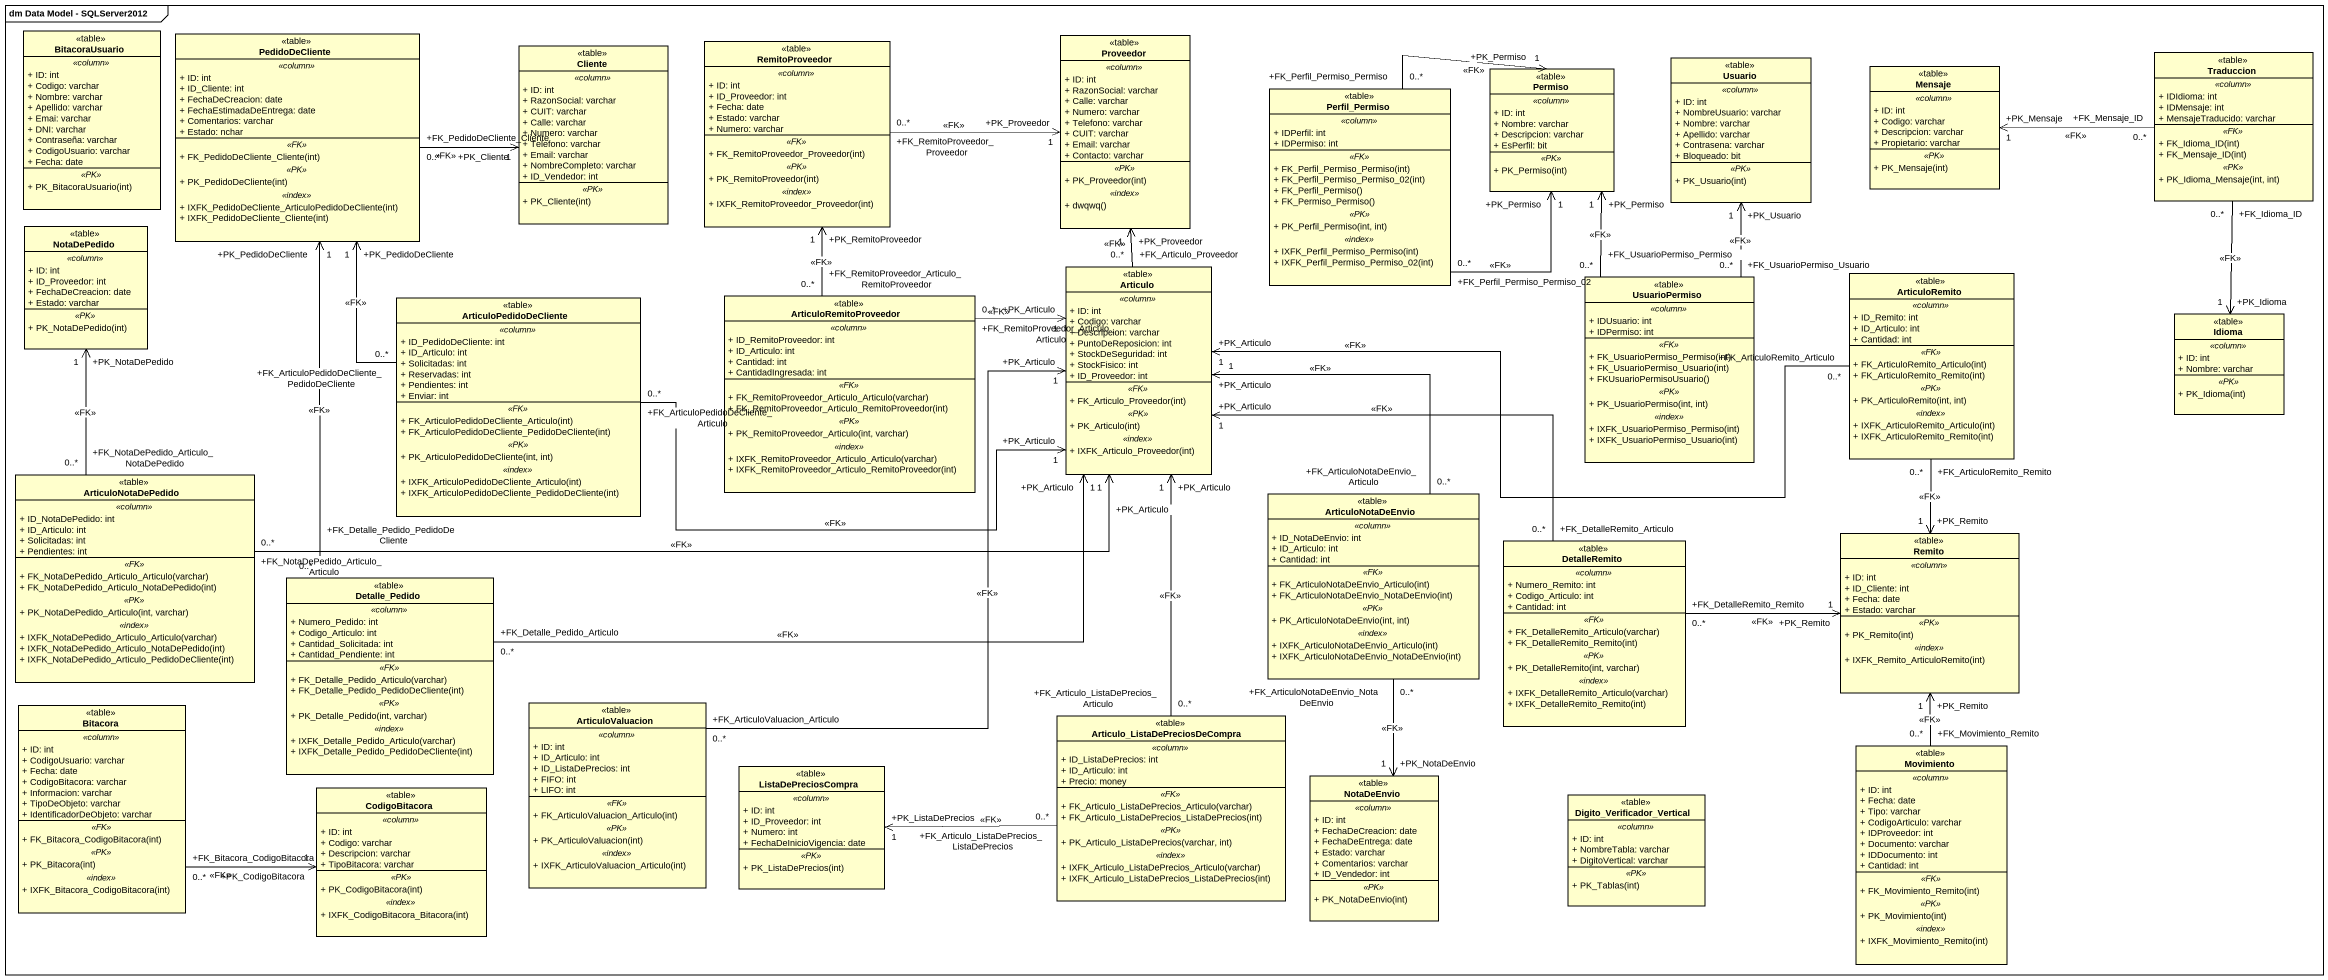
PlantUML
@startuml
mainframe dm Data Model - SQLServer2012
hide circle
hide empty members
skinparam classAttributeIconSize 0
class BitacoraUsuario <<table>> {
  .. <<column>> ..
  + ID: int
  + Codigo: varchar
  + Nombre: varchar
  + Apellido: varchar
  + Emai: varchar
  + DNI: varchar
  + Contraseña: varchar
  + CodigoUsuario: varchar
  + Fecha: date
  .. <<PK>> ..
  + PK_BitacoraUsuario(int)
}
class PedidoDeCliente <<table>> {
  .. <<column>> ..
  + ID: int
  + ID_Cliente: int
  + FechaDeCreacion: date
  + FechaEstimadaDeEntrega: date
  + Comentarios: varchar
  + Estado: nchar
  .. <<FK>> ..
  + FK_PedidoDeCliente_Cliente(int)
  .. <<PK>> ..
  + PK_PedidoDeCliente(int)
  .. <<index>> ..
  + IXFK_PedidoDeCliente_ArticuloPedidoDeCliente(int)
  + IXFK_PedidoDeCliente_Cliente(int)
}
class Cliente <<table>> {
  .. <<column>> ..
  + ID: int
  + RazonSocial: varchar
  + CUIT: varchar
  + Calle: varchar
  + Numero: varchar
  + Telefono: varchar
  + Email: varchar
  + NombreCompleto: varchar
  + ID_Vendedor: int
  .. <<PK>> ..
  + PK_Cliente(int)
}
class RemitoProveedor <<table>> {
  .. <<column>> ..
  + ID: int
  + ID_Proveedor: int
  + Fecha: date
  + Estado: varchar
  + Numero: varchar
  .. <<FK>> ..
  + FK_RemitoProveedor_Proveedor(int)
  .. <<PK>> ..
  + PK_RemitoProveedor(int)
  .. <<index>> ..
  + IXFK_RemitoProveedor_Proveedor(int)
}
class Proveedor <<table>> {
  .. <<column>> ..
  + ID: int
  + RazonSocial: varchar
  + Calle: varchar
  + Numero: varchar
  + Telefono: varchar
  + CUIT: varchar
  + Email: varchar
  + Contacto: varchar
  .. <<PK>> ..
  + PK_Proveedor(int)
  .. <<index>> ..
  + dwqwq()
}
class Usuario <<table>> {
  .. <<column>> ..
  + ID: int
  + NombreUsuario: varchar
  + Nombre: varchar
  + Apellido: varchar
  + Contrasena: varchar
  + Bloqueado: bit
  .. <<PK>> ..
  + PK_Usuario(int)
}
class Mensaje <<table>> {
  .. <<column>> ..
  + ID: int
  + Codigo: varchar
  + Descripcion: varchar
  + Propietario: varchar
  .. <<PK>> ..
  + PK_Mensaje(int)
}
class Traduccion <<table>> {
  .. <<column>> ..
  + IDIdioma: int
  + IDMensaje: int
  + MensajeTraducido: varchar
  .. <<FK>> ..
  + FK_Idioma_ID(int)
  + FK_Mensaje_ID(int)
  .. <<PK>> ..
  + PK_Idioma_Mensaje(int, int)
}
class Perfil_Permiso <<table>> {
  .. <<column>> ..
  + IDPerfil: int
  + IDPermiso: int
  .. <<FK>> ..
  + FK_Perfil_Permiso_Permiso(int)
  + FK_Perfil_Permiso_Permiso_02(int)
  + FK_Perfil_Permiso()
  + FK_Permiso_Permiso()
  .. <<PK>> ..
  + PK_Perfil_Permiso(int, int)
  .. <<index>> ..
  + IXFK_Perfil_Permiso_Permiso(int)
  + IXFK_Perfil_Permiso_Permiso_02(int)
}
class Permiso <<table>> {
  .. <<column>> ..
  + ID: int
  + Nombre: varchar
  + Descripcion: varchar
  + EsPerfil: bit
  .. <<PK>> ..
  + PK_Permiso(int)
}
class NotaDePedido <<table>> {
  .. <<column>> ..
  + ID: int
  + ID_Proveedor: int
  + FechaDeCreacion: date
  + Estado: varchar
  .. <<PK>> ..
  + PK_NotaDePedido(int)
}
class ArticuloPedidoDeCliente <<table>> {
  .. <<column>> ..
  + ID_PedidoDeCliente: int
  + ID_Articulo: int
  + Solicitadas: int
  + Reservadas: int
  + Pendientes: int
  + Enviar: int
  .. <<FK>> ..
  + FK_ArticuloPedidoDeCliente_Articulo(int)
  + FK_ArticuloPedidoDeCliente_PedidoDeCliente(int)
  .. <<PK>> ..
  + PK_ArticuloPedidoDeCliente(int, int)
  .. <<index>> ..
  + IXFK_ArticuloPedidoDeCliente_Articulo(int)
  + IXFK_ArticuloPedidoDeCliente_PedidoDeCliente(int)
}
class ArticuloRemitoProveedor <<table>> {
  .. <<column>> ..
  + ID_RemitoProveedor: int
  + ID_Articulo: int
  + Cantidad: int
  + CantidadIngresada: int
  .. <<FK>> ..
  + FK_RemitoProveedor_Articulo_Articulo(varchar)
  + FK_RemitoProveedor_Articulo_RemitoProveedor(int)
  .. <<PK>> ..
  + PK_RemitoProveedor_Articulo(int, varchar)
  .. <<index>> ..
  + IXFK_RemitoProveedor_Articulo_Articulo(varchar)
  + IXFK_RemitoProveedor_Articulo_RemitoProveedor(int)
}
class Articulo <<table>> {
  .. <<column>> ..
  + ID: int
  + Codigo: varchar
  + Descripcion: varchar
  + PuntoDeReposicion: int
  + StockDeSeguridad: int
  + StockFisico: int
  + ID_Proveedor: int
  .. <<FK>> ..
  + FK_Articulo_Proveedor(int)
  .. <<PK>> ..
  + PK_Articulo(int)
  .. <<index>> ..
  + IXFK_Articulo_Proveedor(int)
}
class UsuarioPermiso <<table>> {
  .. <<column>> ..
  + IDUsuario: int
  + IDPermiso: int
  .. <<FK>> ..
  + FK_UsuarioPermiso_Permiso(int)
  + FK_UsuarioPermiso_Usuario(int)
  + FKUsuarioPermisoUsuario()
  .. <<PK>> ..
  + PK_UsuarioPermiso(int, int)
  .. <<index>> ..
  + IXFK_UsuarioPermiso_Permiso(int)
  + IXFK_UsuarioPermiso_Usuario(int)
}
class ArticuloRemito <<table>> {
  .. <<column>> ..
  + ID_Remito: int
  + ID_Articulo: int
  + Cantidad: int
  .. <<FK>> ..
  + FK_ArticuloRemito_Articulo(int)
  + FK_ArticuloRemito_Remito(int)
  .. <<PK>> ..
  + PK_ArticuloRemito(int, int)
  .. <<index>> ..
  + IXFK_ArticuloRemito_Articulo(int)
  + IXFK_ArticuloRemito_Remito(int)
}
class Idioma <<table>> {
  .. <<column>> ..
  + ID: int
  + Nombre: varchar
  .. <<PK>> ..
  + PK_Idioma(int)
}
class ArticuloNotaDePedido <<table>> {
  .. <<column>> ..
  + ID_NotaDePedido: int
  + ID_Articulo: int
  + Solicitadas: int
  + Pendientes: int
  .. <<FK>> ..
  + FK_NotaDePedido_Articulo_Articulo(varchar)
  + FK_NotaDePedido_Articulo_NotaDePedido(int)
  .. <<PK>> ..
  + PK_NotaDePedido_Articulo(int, varchar)
  .. <<index>> ..
  + IXFK_NotaDePedido_Articulo_Articulo(varchar)
  + IXFK_NotaDePedido_Articulo_NotaDePedido(int)
  + IXFK_NotaDePedido_Articulo_PedidoDeCliente(int)
}
class ArticuloNotaDeEnvio <<table>> {
  .. <<column>> ..
  + ID_NotaDeEnvio: int
  + ID_Articulo: int
  + Cantidad: int
  .. <<FK>> ..
  + FK_ArticuloNotaDeEnvio_Articulo(int)
  + FK_ArticuloNotaDeEnvio_NotaDeEnvio(int)
  .. <<PK>> ..
  + PK_ArticuloNotaDeEnvio(int, int)
  .. <<index>> ..
  + IXFK_ArticuloNotaDeEnvio_Articulo(int)
  + IXFK_ArticuloNotaDeEnvio_NotaDeEnvio(int)
}
class DetalleRemito <<table>> {
  .. <<column>> ..
  + Numero_Remito: int
  + Codigo_Articulo: int
  + Cantidad: int
  .. <<FK>> ..
  + FK_DetalleRemito_Articulo(varchar)
  + FK_DetalleRemito_Remito(int)
  .. <<PK>> ..
  + PK_DetalleRemito(int, varchar)
  .. <<index>> ..
  + IXFK_DetalleRemito_Articulo(varchar)
  + IXFK_DetalleRemito_Remito(int)
}
class Remito <<table>> {
  .. <<column>> ..
  + ID: int
  + ID_Cliente: int
  + Fecha: date
  + Estado: varchar
  .. <<PK>> ..
  + PK_Remito(int)
  .. <<index>> ..
  + IXFK_Remito_ArticuloRemito(int)
}
class Detalle_Pedido <<table>> {
  .. <<column>> ..
  + Numero_Pedido: int
  + Codigo_Articulo: int
  + Cantidad_Solicitada: int
  + Cantidad_Pendiente: int
  .. <<FK>> ..
  + FK_Detalle_Pedido_Articulo(varchar)
  + FK_Detalle_Pedido_PedidoDeCliente(int)
  .. <<PK>> ..
  + PK_Detalle_Pedido(int, varchar)
  .. <<index>> ..
  + IXFK_Detalle_Pedido_Articulo(varchar)
  + IXFK_Detalle_Pedido_PedidoDeCliente(int)
}
class Bitacora <<table>> {
  .. <<column>> ..
  + ID: int
  + CodigoUsuario: varchar
  + Fecha: date
  + CodigoBitacora: varchar
  + Informacion: varchar
  + TipoDeObjeto: varchar
  + IdentificadorDeObjeto: varchar
  .. <<FK>> ..
  + FK_Bitacora_CodigoBitacora(int)
  .. <<PK>> ..
  + PK_Bitacora(int)
  .. <<index>> ..
  + IXFK_Bitacora_CodigoBitacora(int)
}
class ArticuloValuacion <<table>> {
  .. <<column>> ..
  + ID: int
  + ID_Articulo: int
  + ID_ListaDePrecios: int
  + FIFO: int
  + LIFO: int
  .. <<FK>> ..
  + FK_ArticuloValuacion_Articulo(int)
  .. <<PK>> ..
  + PK_ArticuloValuacion(int)
  .. <<index>> ..
  + IXFK_ArticuloValuacion_Articulo(int)
}
class "Articulo_ListaDePreciosDeCompra" as Articulo_2 <<table>> {
  .. <<column>> ..
  + ID_ListaDePrecios: int
  + ID_Articulo: int
  + Precio: money
  .. <<FK>> ..
  + FK_Articulo_ListaDePrecios_Articulo(varchar)
  + FK_Articulo_ListaDePrecios_ListaDePrecios(int)
  .. <<PK>> ..
  + PK_Articulo_ListaDePrecios(varchar, int)
  .. <<index>> ..
  + IXFK_Articulo_ListaDePrecios_Articulo(varchar)
  + IXFK_Articulo_ListaDePrecios_ListaDePrecios(int)
}
class Movimiento <<table>> {
  .. <<column>> ..
  + ID: int
  + Fecha: date
  + Tipo: varchar
  + CodigoArticulo: varchar
  + IDProveedor: int
  + Documento: varchar
  + IDDocumento: int
  + Cantidad: int
  .. <<FK>> ..
  + FK_Movimiento_Remito(int)
  .. <<PK>> ..
  + PK_Movimiento(int)
  .. <<index>> ..
  + IXFK_Movimiento_Remito(int)
}
class CodigoBitacora <<table>> {
  .. <<column>> ..
  + ID: int
  + Codigo: varchar
  + Descripcion: varchar
  + TipoBitacora: varchar
  .. <<PK>> ..
  + PK_CodigoBitacora(int)
  .. <<index>> ..
  + IXFK_CodigoBitacora_Bitacora(int)
}
class ListaDePreciosCompra <<table>> {
  .. <<column>> ..
  + ID: int
  + ID_Proveedor: int
  + Numero: int
  + FechaDeInicioVigencia: date
  .. <<PK>> ..
  + PK_ListaDePrecios(int)
}
class NotaDeEnvio <<table>> {
  .. <<column>> ..
  + ID: int
  + FechaDeCreacion: date
  + FechaDeEntrega: date
  + Estado: varchar
  + Comentarios: varchar
  + ID_Vendedor: int
  .. <<PK>> ..
  + PK_NotaDeEnvio(int)
}
class Digito_Verificador_Vertical <<table>> {
  .. <<column>> ..
  + ID: int
  + NombreTabla: varchar
  + DigitoVertical: varchar
  .. <<PK>> ..
  + PK_Tablas(int)
}
PedidoDeCliente "+FK_PedidoDeCliente_Cliente\n0..*" -right-> "+PK_Cliente\n1" Cliente : <<FK>>
RemitoProveedor "+FK_RemitoProveedor_Proveedor\n0..*" -right-> "+PK_Proveedor\n1" Proveedor : <<FK>>
Traduccion "+FK_Mensaje_ID\n0..*" -left-> "+PK_Mensaje\n1" Mensaje : <<FK>>
Traduccion "+FK_Idioma_ID\n0..*" --> "+PK_Idioma\n1" Idioma : <<FK>>
Perfil_Permiso "+FK_Perfil_Permiso_Permiso\n0..*" -right-> "+PK_Permiso\n1" Permiso : <<FK>>
Perfil_Permiso "+FK_Perfil_Permiso_Permiso_02\n0..*" -right-> "+PK_Permiso\n1" Permiso : <<FK>>
ArticuloPedidoDeCliente "+FK_ArticuloPedidoDeCliente_PedidoDeCliente\n0..*" -up-> "+PK_PedidoDeCliente\n1" PedidoDeCliente : <<FK>>
ArticuloPedidoDeCliente "+FK_ArticuloPedidoDeCliente_Articulo\n0..*" -right-> "+PK_Articulo\n1" Articulo : <<FK>>
ArticuloRemitoProveedor "+FK_RemitoProveedor_Articulo_RemitoProveedor\n0..*" -up-> "+PK_RemitoProveedor\n1" RemitoProveedor : <<FK>>
ArticuloRemitoProveedor "+FK_RemitoProveedor_Articulo_Articulo\n0..*" -right-> "+PK_Articulo\n1" Articulo : <<FK>>
Articulo "+FK_Articulo_Proveedor\n0..*" -up-> "+PK_Proveedor\n1" Proveedor : <<FK>>
UsuarioPermiso "+FK_UsuarioPermiso_Usuario\n0..*" -up-> "+PK_Usuario\n1" Usuario : <<FK>>
UsuarioPermiso "+FK_UsuarioPermiso_Permiso\n0..*" -up-> "+PK_Permiso\n1" Permiso : <<FK>>
ArticuloRemito "+FK_ArticuloRemito_Articulo\n0..*" -left-> "+PK_Articulo\n1" Articulo : <<FK>>
ArticuloRemito "+FK_ArticuloRemito_Remito\n0..*" --> "+PK_Remito\n1" Remito : <<FK>>
ArticuloNotaDePedido "+FK_NotaDePedido_Articulo_NotaDePedido\n0..*" -up-> "+PK_NotaDePedido\n1" NotaDePedido : <<FK>>
ArticuloNotaDePedido "+FK_NotaDePedido_Articulo_Articulo\n0..*" -right-> "+PK_Articulo\n1" Articulo : <<FK>>
ArticuloNotaDeEnvio "+FK_ArticuloNotaDeEnvio_Articulo\n0..*" -up-> "+PK_Articulo\n1" Articulo : <<FK>>
ArticuloNotaDeEnvio "+FK_ArticuloNotaDeEnvio_NotaDeEnvio\n0..*" --> "+PK_NotaDeEnvio\n1" NotaDeEnvio : <<FK>>
DetalleRemito "+FK_DetalleRemito_Articulo\n0..*" -left-> "+PK_Articulo\n1" Articulo : <<FK>>
DetalleRemito "+FK_DetalleRemito_Remito\n0..*" -right-> "+PK_Remito\n1" Remito : <<FK>>
Detalle_Pedido "+FK_Detalle_Pedido_PedidoDeCliente\n0..*" -up-> "+PK_PedidoDeCliente\n1" PedidoDeCliente : <<FK>>
Detalle_Pedido "+FK_Detalle_Pedido_Articulo\n0..*" -right-> "+PK_Articulo\n1" Articulo : <<FK>>
Bitacora "+FK_Bitacora_CodigoBitacora\n0..*" -right-> "+PK_CodigoBitacora\n1" CodigoBitacora : <<FK>>
ArticuloValuacion "+FK_ArticuloValuacion_Articulo\n0..*" -up-> "+PK_Articulo\n1" Articulo : <<FK>>
Articulo_2 "+FK_Articulo_ListaDePrecios_Articulo\n0..*" -up-> "+PK_Articulo\n1" Articulo : <<FK>>
Articulo_2 "+FK_Articulo_ListaDePrecios_ListaDePrecios\n0..*" -left-> "+PK_ListaDePrecios\n1" ListaDePreciosCompra : <<FK>>
Movimiento "+FK_Movimiento_Remito\n0..*" -up-> "+PK_Remito\n1" Remito : <<FK>>
@enduml
